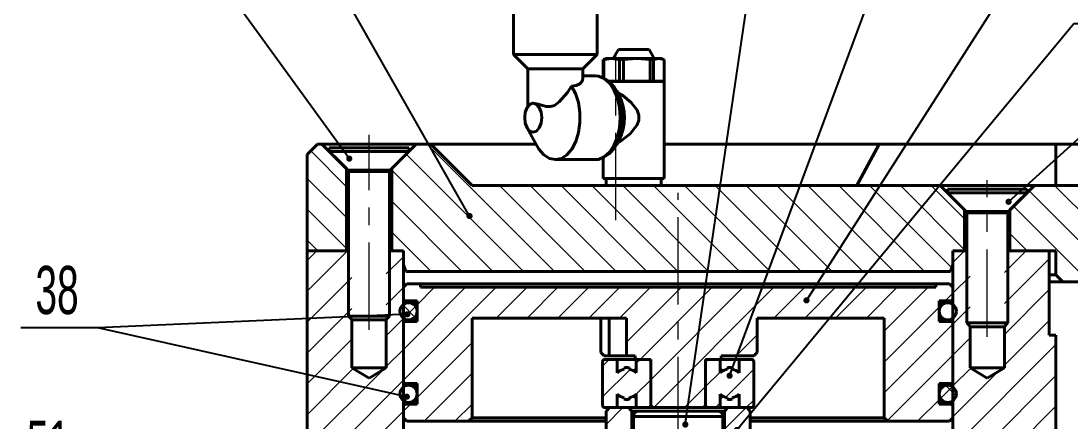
# Model space of a CAD drawing. Header units: millimetres. Extents: x 0 to 1189, y 0 to 841.
# Drawn here: x 637.1 to 789.8, y 695.7 to 754 of the extents above; entities that cross this region are included whole.
import ezdxf

# ---------------------------------------------------------------- set-up
doc = ezdxf.new("R2010")
doc.units = ezdxf.units.MM
doc.linetypes.add('CENTERX2', pattern=[20.32, 12.7, -2.54, 2.54, -2.54])
doc.styles.add('SLDTEXTSTYLE1', font='TXT', dxfattribs={"width": 0.605})
doc.dimstyles.new('SLDDIMSTYLE0', dxfattribs={"dimtxt": 0, "dimasz": 0.9, "dimexe": 0, "dimexo": 0.0625, "dimgap": 0, "dimtad": 0, "dimtih": 1, "dimtoh": 1, "dimdec": 0, "dimrnd": 1e-09, "dimzin": 0, "dimdsep": 46, "dimtxsty": 'Standard', "dimblk1": 'DOT', "dimblk2": 'DOT', "dimsah": 1, "dimcen": 0.09, "dimadec": 0, "dimazin": 0, "dimtfac": 0.9, "dimtdec": 0, "dimtofl": 0, "dimtmove": 0, "dimatfit": 3, "dimldrblk": 'DOT', "dimfxl": 1, "dimfrac": 2, "dimtolj": 1, "dimtzin": 0, "dimarcsym": 0})

# ---------------------------------------------------------------- blocks, each defined once
blk = doc.blocks.new('_DOT')
at = {"color": 0, "linetype": 'ByBlock', "lineweight": -2}
blk.add_line((-0.5, 0), (-1, 0), dxfattribs=at)
at = {"color": 0, "linetype": 'ByBlock', "const_width": 0.5}
blk.add_lwpolyline([(-0.25, 0, 1), (0.25, 0, 1)], format="xyb", close=True, dxfattribs=at)

msp = doc.modelspace()

# ---------------------------------------------------------------- hatches: boundary and pattern name
at = {"linetype": 'Continuous', "lineweight": 0}
h = msp.add_hatch(dxfattribs=at)
h.set_pattern_fill('ANSI31', angle=90, style=0)
h.paths.add_polyline_path([(680.28, 736.09), (678.78, 734.59), (678.78, 720.59), (684.48, 720.59), (684.48, 732.54), (680.93, 736.09)], flags=0)
h = msp.add_hatch(dxfattribs=at)
h.set_pattern_fill('ANSI31', angle=90, style=0)
h.paths.add_polyline_path([(692.78, 718.59), (693.15, 717.59), (772.42, 717.59), (772.78, 718.59), (772.78, 720.59), (774.48, 720.59), (774.48, 726.54), (770.93, 730.09), (702.78, 730.09), (696.78, 736.09), (694.64, 736.09), (691.08, 732.54), (691.08, 720.59), (692.78, 720.59)], flags=0)
h = msp.add_hatch(dxfattribs=at)
h.set_pattern_fill('ANSI31', angle=90, style=0)
h.paths.add_polyline_path([(798.78, 736.09), (792.78, 730.09), (784.64, 730.09), (781.08, 726.54), (781.08, 720.59), (787.78, 720.59), (787.78, 717.09), (788.78, 716.09), (803.62, 716.09), (804.12, 716.59), (804.12, 735.59), (803.62, 736.09)], flags=0)
h = msp.add_hatch(dxfattribs=at)
h.set_pattern_fill('ANSI31', style=0)
h.paths.add_polyline_path([(685.28, 720.59), (678.78, 720.59), (678.78, 671.59), (677.78, 671.59), (677.78, 651.59), (697.78, 651.59), (697.78, 645.59), (709.03, 645.59), (709.03, 649.09), (705.28, 649.09), (705.28, 663.59), (704.92, 664.59), (692.78, 664.59), (692.78, 720.59), (690.28, 720.59), (690.28, 703.59), (687.78, 702.09), (685.28, 703.59)], flags=0)
h = msp.add_hatch(dxfattribs=at)
h.set_pattern_fill('ANSI31', style=0)
h.paths.add_polyline_path([(775.28, 703.59), (775.28, 720.59), (772.78, 720.59), (772.78, 684.34), (787.78, 684.34), (787.78, 708.34), (786.78, 708.34), (786.78, 720.59), (780.28, 720.59), (780.28, 703.59), (777.78, 702.09)], flags=0)
h = msp.add_hatch(dxfattribs=at)
h.set_pattern_fill('ANSI31', style=0)
h.paths.add_polyline_path([(736.48, 697.79), (736.78, 698.09), (736.78, 704.79), (739.03, 704.79), (739.03, 705.29), (743.78, 705.29), (744.28, 705.79), (744.28, 710.79), (762.78, 710.79), (762.78, 696.29), (763.28, 695.79), (772.28, 695.79), (772.78, 696.29), (772.78, 698.09), (772.58, 698.29), (770.78, 698.29), (770.78, 701.29), (772.58, 701.29), (772.78, 701.49), (772.78, 710.09), (772.58, 710.29), (770.78, 710.29), (770.78, 713.29), (772.58, 713.29), (772.78, 713.49), (772.78, 715.29), (772.28, 715.79), (770.28, 715.79), (770.28, 715.29), (695.28, 715.29), (695.28, 715.79), (693.28, 715.79), (692.78, 715.29), (692.78, 713.49), (692.98, 713.29), (694.78, 713.29), (694.78, 710.29), (692.98, 710.29), (692.78, 710.09), (692.78, 701.49), (692.98, 701.29), (694.78, 701.29), (694.78, 698.29), (692.98, 698.29), (692.78, 698.09), (692.78, 696.29), (693.28, 695.79), (702.28, 695.79), (702.78, 696.29), (702.78, 710.79), (725.28, 710.79), (725.28, 705.29), (726.53, 705.29), (726.53, 704.79), (728.78, 704.79), (728.78, 698.09), (729.08, 697.79)], flags=0)
h = msp.add_hatch(dxfattribs=at)
h.set_pattern_fill('ANSI37', style=0)
edge = h.paths.add_edge_path(flags=0)
edge.add_arc((693.53, 711.79), 1.25, 0, 360)
h = msp.add_hatch(dxfattribs=at)
h.set_pattern_fill('ANSI37', style=0)
edge = h.paths.add_edge_path(flags=0)
edge.add_arc((772.03, 711.79), 1.25, 0, 360)
h = msp.add_hatch(dxfattribs=at)
h.set_pattern_fill('ANSI31', style=0)
edge = h.paths.add_edge_path(flags=0)
edge.add_line((728.48, 704.79), (726.68, 704.79))
edge.add_line((726.68, 704.79), (726.68, 702.86))
edge.add_arc((725.28, 701.29), 2.1, 48.1897, 80.4059)
edge.add_line((725.63, 703.36), (725.63, 703.58))
edge.add_arc((725.28, 701.29), 2.31, 81.2853, 98.7147)
edge.add_line((724.93, 703.58), (724.93, 703.36))
edge.add_arc((725.28, 701.29), 2.1, 99.5941, 131.8103)
edge.add_line((723.88, 702.86), (723.88, 704.79))
edge.add_line((723.88, 704.79), (722.08, 704.79))
edge.add_arc((722.08, 704.49), 0.3, 90, 180)
edge.add_line((721.78, 704.49), (721.78, 698.09))
edge.add_arc((722.08, 698.09), 0.3, 180, 270)
edge.add_line((722.08, 697.79), (723.88, 697.79))
edge.add_line((723.88, 697.79), (723.88, 699.73))
edge.add_arc((725.28, 701.29), 2.1, 228.1897, 260.4059)
edge.add_line((724.93, 699.22), (724.93, 699.01))
edge.add_arc((725.28, 701.29), 2.31, 261.2853, 278.7147)
edge.add_line((725.63, 699.01), (725.63, 699.22))
edge.add_arc((725.28, 701.29), 2.1, 279.5941, 311.8103)
edge.add_line((726.68, 699.73), (726.68, 697.79))
edge.add_line((726.68, 697.79), (728.48, 697.79))
edge.add_arc((728.48, 698.09), 0.3, 270, 360)
edge.add_line((728.78, 698.09), (728.78, 704.49))
edge.add_arc((728.48, 704.49), 0.3, 360, 450)
h = msp.add_hatch(dxfattribs=at)
h.set_pattern_fill('ANSI31', style=0)
edge = h.paths.add_edge_path(flags=0)
edge.add_line((738.88, 702.86), (738.88, 704.79))
edge.add_line((738.88, 704.79), (737.08, 704.79))
edge.add_arc((737.08, 704.49), 0.3, 90, 180)
edge.add_line((736.78, 704.49), (736.78, 698.09))
edge.add_arc((737.08, 698.09), 0.3, 180, 270)
edge.add_line((737.08, 697.79), (738.88, 697.79))
edge.add_line((738.88, 697.79), (738.88, 699.73))
edge.add_arc((740.28, 701.29), 2.1, 228.1897, 260.4059)
edge.add_line((739.93, 699.22), (739.93, 699.01))
edge.add_arc((740.28, 701.29), 2.31, 261.2853, 278.7147)
edge.add_line((740.63, 699.01), (740.63, 699.22))
edge.add_arc((740.28, 701.29), 2.1, 279.5941, 311.8103)
edge.add_line((741.68, 699.73), (741.68, 697.79))
edge.add_line((741.68, 697.79), (743.48, 697.79))
edge.add_arc((743.48, 698.09), 0.3, 270, 360)
edge.add_line((743.78, 698.09), (743.78, 704.49))
edge.add_arc((743.48, 704.49), 0.3, 360, 450)
edge.add_line((743.48, 704.79), (741.68, 704.79))
edge.add_line((741.68, 704.79), (741.68, 702.86))
edge.add_arc((740.28, 701.29), 2.1, 48.1897, 80.4059)
edge.add_line((740.63, 703.36), (740.63, 703.58))
edge.add_arc((740.28, 701.29), 2.31, 81.2853, 98.7147)
edge.add_line((739.93, 703.58), (739.93, 703.36))
edge.add_arc((740.28, 701.29), 2.1, 99.5941, 131.8103)
h = msp.add_hatch(dxfattribs=at)
h.set_pattern_fill('ANSI37', style=0)
edge = h.paths.add_edge_path(flags=0)
edge.add_arc((693.53, 699.79), 1.25, 0, 360)
h = msp.add_hatch(dxfattribs=at)
h.set_pattern_fill('ANSI37', style=0)
edge = h.paths.add_edge_path(flags=0)
edge.add_arc((772.03, 699.79), 1.25, 0, 360)
h = msp.add_hatch(dxfattribs=at)
h.set_pattern_fill('ANSI31', style=0)
h.paths.add_polyline_path([(726.03, 697.29), (725.53, 697.79), (722.78, 697.79), (722.28, 697.29), (722.28, 687.79), (721.28, 687.79), (721.28, 673.29), (721.78, 672.79), (726.78, 672.79), (726.78, 684.79), (728.53, 684.79), (728.53, 689.29), (726.03, 689.29)], flags=0)
h = msp.add_hatch(dxfattribs=at)
h.set_pattern_fill('ANSI31', style=0)
h.paths.add_polyline_path([(740.03, 697.79), (739.53, 697.29), (739.53, 689.29), (737.03, 689.29), (737.03, 684.79), (738.78, 684.79), (738.78, 672.79), (743.78, 672.79), (744.28, 673.29), (744.28, 687.79), (743.28, 687.79), (743.28, 697.29), (742.78, 697.79)], flags=0)

# ---------------------------------------------------------------- linework, layer by layer
at = {"color": 7, "linetype": 'Continuous', "lineweight": 40}
for p, q in [((708.81, 756.39), (708.81, 749.15)), ((721.01, 749.15), (721.01, 756.39)), ((724.09, 749.85), (723.33, 748.53)), ((724.09, 749.85), (728.54, 749.85)), ((729.3, 748.53), (728.54, 749.85)), ((708.81, 749.15), (710.9, 747.06)), ((708.81, 749.15), (721.01, 749.15)), ((718.91, 747.06), (721.01, 749.15)), ((721.94, 748.42), (721.87, 748.41)), ((721.87, 748.41), (721.94, 748.41)), ((721.87, 748.41), (721.87, 745.74)), ((722.31, 748.53), (721.94, 748.43)), ((721.94, 748.41), (723.09, 748.53)), ((721.94, 745.7), (721.94, 748.41)), ((722.31, 748.53), (723.09, 748.53)), ((723.09, 748.53), (726.75, 748.53)), ((724.24, 748.41), (724.81, 748.41)), ((724.24, 748.41), (724.24, 745.24)), ((724.81, 748.41), (726.75, 748.53)), ((724.81, 745.24), (724.81, 748.41)), ((726.75, 748.53), (728.69, 748.41)), ((726.75, 748.53), (729.98, 748.53)), ((728.69, 748.41), (728.69, 745.24)), ((728.69, 748.41), (729.19, 748.41)), ((729.19, 748.41), (729.98, 748.53)), ((729.19, 745.24), (729.19, 748.41)), ((729.98, 748.53), (730.76, 748.41)), ((729.98, 748.53), (730.31, 748.53)), ((730.69, 748.43), (730.31, 748.53)), ((730.76, 748.41), (730.76, 745.24)), ((710.9, 747.06), (710.9, 741.62)), ((710.9, 747.06), (718.91, 747.06)), ((718.91, 745.55), (718.91, 747.06)), ((720.73, 746.05), (718.91, 746.05)), ((722.7, 745.24), (723.09, 745.24)), ((722.74, 745.2), (730.76, 745.2)), ((723.09, 745.24), (724.24, 745.24)), ((724.24, 745.24), (724.81, 745.24)), ((724.81, 745.24), (726.75, 745.24)), ((726.75, 745.24), (728.69, 745.24)), ((728.69, 745.24), (729.19, 745.24)), ((729.19, 745.24), (729.98, 745.24)), ((729.98, 745.24), (730.76, 745.24)), ((730.31, 745.2), (730.31, 745.24)), ((730.76, 731.08), (730.76, 745.2)), ((724.21, 743.16), (723.82, 743.88)), ((710.96, 741.71), (710.77, 741.37)), ((710.77, 738.52), (712.26, 735.8)), ((680.28, 736.09), (678.78, 734.59)), ((680.93, 736.09), (680.28, 736.09)), ((680.93, 736.09), (684.48, 732.54)), ((694.64, 736.09), (680.93, 736.09)), ((691.08, 732.54), (694.64, 736.09)), ((696.78, 736.09), (694.64, 736.09)), ((702.78, 730.09), (696.78, 736.09)), ((696.78, 736.09), (712.1, 736.09)), ((723.82, 736.01), (724.21, 736.73)), ((730.76, 736.09), (762.02, 736.09)), ((762.02, 736.09), (758.77, 730.09)), ((762.02, 736.09), (787.78, 736.09)), ((787.78, 730.09), (787.78, 736.09)), ((787.78, 736.09), (798.78, 736.09)), ((678.78, 720.59), (678.78, 734.59)), ((682, 735.54), (682, 735.02)), ((682, 735.54), (693.57, 735.54)), ((682, 735.02), (684.7, 732.32)), ((682, 735.02), (693.57, 735.02)), ((690.87, 732.32), (693.57, 735.02)), ((693.57, 735.02), (693.57, 735.54)), ((714.91, 733.85), (720.73, 733.85)), ((721.86, 734.15), (721.86, 731.08)), ((684.48, 732.54), (684.48, 720.59)), ((684.78, 732.11), (684.78, 711.09)), ((690.78, 711.09), (690.78, 732.11)), ((691.08, 720.59), (691.08, 732.54)), ((770.93, 730.09), (702.78, 730.09)), ((721.86, 731.08), (730.76, 731.08)), ((722.31, 731.08), (722.31, 730.09)), ((730.32, 730.09), (730.32, 731.08)), ((770.93, 730.09), (774.48, 726.54)), ((784.64, 730.09), (770.93, 730.09)), ((781.08, 726.54), (784.64, 730.09)), ((792.78, 730.09), (784.64, 730.09)), ((772, 729.54), (772, 729.02)), ((772, 729.54), (783.57, 729.54)), ((772, 729.02), (774.7, 726.32)), ((772, 729.02), (783.57, 729.02)), ((780.87, 726.32), (783.57, 729.02)), ((783.57, 729.02), (783.57, 729.54)), ((774.48, 726.54), (774.48, 720.59)), ((774.78, 726.11), (774.78, 710.09)), ((780.78, 710.09), (780.78, 726.11)), ((781.08, 720.59), (781.08, 726.54)), ((678.78, 720.59), (684.48, 720.59)), ((678.78, 671.59), (678.78, 720.59)), ((684.78, 720.59), (678.78, 720.59)), ((692.78, 720.59), (690.78, 720.59)), ((691.08, 720.59), (692.78, 720.59)), ((692.78, 718.59), (692.78, 720.59)), ((692.78, 720.59), (692.78, 664.59)), ((772.78, 720.59), (772.78, 718.59)), ((772.78, 720.59), (774.48, 720.59)), ((772.78, 684.34), (772.78, 720.59)), ((774.78, 720.59), (772.78, 720.59)), ((786.78, 720.59), (780.78, 720.59)), ((781.08, 720.59), (787.78, 720.59)), ((786.78, 720.59), (786.78, 708.34)), ((787.78, 717.09), (787.78, 720.59)), ((692.78, 718.59), (693.15, 717.59)), ((772.42, 717.59), (772.78, 718.59)), ((693.15, 717.59), (772.42, 717.59)), ((786.78, 717.09), (787.78, 717.09)), ((787.78, 717.09), (788.78, 716.09)), ((693.28, 715.79), (692.78, 715.29)), ((692.78, 713.49), (692.78, 715.29)), ((693.28, 715.79), (695.28, 715.79)), ((695.28, 715.79), (695.28, 715.29)), ((770.28, 715.79), (695.28, 715.79)), ((770.28, 715.29), (695.28, 715.29)), ((770.28, 715.29), (770.28, 715.79)), ((770.28, 715.79), (772.28, 715.79)), ((772.78, 715.29), (772.28, 715.79)), ((772.78, 715.29), (772.78, 713.49)), ((788.78, 716.09), (786.78, 716.09)), ((788.78, 716.09), (803.62, 716.09)), ((692.78, 713.49), (692.98, 713.29)), ((694.78, 713.29), (692.98, 713.29)), ((694.78, 710.29), (694.78, 713.29)), ((772.58, 713.29), (770.78, 713.29)), ((770.78, 713.29), (770.78, 710.29)), ((772.58, 713.29), (772.78, 713.49)), ((694.78, 713.04), (693.53, 713.04)), ((772.03, 713.04), (770.78, 713.04)), ((684.78, 711.09), (685.34, 710.54)), ((684.78, 711.09), (690.78, 711.09)), ((685.28, 710.59), (685.28, 703.59)), ((685.34, 710.54), (690.23, 710.54)), ((690.23, 710.54), (690.78, 711.09)), ((690.28, 703.59), (690.28, 710.59)), ((692.98, 710.29), (692.78, 710.09)), ((692.78, 701.49), (692.78, 710.09)), ((692.98, 710.29), (694.78, 710.29)), ((693.53, 710.54), (694.78, 710.54)), ((702.78, 710.79), (725.28, 710.79)), ((702.78, 710.79), (702.78, 696.29)), ((721.51, 710.79), (721.51, 705.79)), ((722.74, 710.79), (722.74, 705.29)), ((725.28, 705.29), (725.28, 710.79)), ((744.28, 710.79), (762.78, 710.79)), ((744.28, 705.79), (744.28, 710.79)), ((762.78, 696.29), (762.78, 710.79)), ((770.78, 710.54), (772.03, 710.54)), ((770.78, 710.29), (772.58, 710.29)), ((772.78, 710.09), (772.58, 710.29)), ((772.78, 710.09), (772.78, 701.49)), ((774.78, 710.09), (775.34, 709.54)), ((774.78, 710.09), (780.78, 710.09)), ((780.23, 709.54), (780.78, 710.09)), ((775.28, 709.59), (775.28, 703.59)), ((775.34, 709.54), (780.23, 709.54)), ((780.28, 703.59), (780.28, 709.59)), ((787.78, 708.34), (786.78, 708.34)), ((787.78, 684.34), (787.78, 708.34)), ((743.78, 705.29), (744.28, 705.79)), ((721.78, 704.49), (721.78, 698.09)), ((722.03, 705.29), (722.74, 705.29)), ((723.88, 704.79), (722.08, 704.79)), ((722.74, 705.29), (725.28, 705.29)), ((726.53, 704.79), (723.88, 704.79)), ((723.88, 702.86), (723.88, 704.79)), ((725.28, 705.29), (726.53, 705.29)), ((726.53, 704.79), (726.53, 705.29)), ((726.53, 704.79), (728.78, 704.79)), ((726.68, 704.79), (726.68, 702.86)), ((728.48, 704.79), (726.68, 704.79)), ((728.78, 698.09), (728.78, 704.79)), ((728.78, 698.09), (728.78, 704.49)), ((736.78, 704.79), (739.03, 704.79)), ((736.78, 704.79), (736.78, 698.09)), ((736.78, 704.49), (736.78, 698.09)), ((738.88, 704.79), (737.08, 704.79)), ((738.88, 702.86), (738.88, 704.79)), ((739.03, 705.29), (743.78, 705.29)), ((739.03, 705.29), (739.03, 704.79)), ((741.68, 704.79), (739.03, 704.79)), ((741.68, 704.79), (741.68, 702.86)), ((743.48, 704.79), (741.68, 704.79)), ((743.78, 698.09), (743.78, 704.49)), ((685.28, 703.59), (687.78, 702.09)), ((690.28, 703.59), (685.28, 703.59)), ((687.78, 702.09), (690.28, 703.59)), ((724.93, 703.58), (724.93, 703.36)), ((725.63, 703.36), (725.63, 703.58)), ((726.68, 703.42), (726.35, 703.12)), ((739.93, 703.58), (739.93, 703.36)), ((740.63, 703.36), (740.63, 703.58)), ((775.28, 703.59), (777.78, 702.09)), ((780.28, 703.59), (775.28, 703.59)), ((777.78, 702.09), (780.28, 703.59)), ((692.78, 701.49), (692.98, 701.29)), ((694.78, 701.29), (692.98, 701.29)), ((694.78, 701.04), (693.53, 701.04)), ((694.78, 698.29), (694.78, 701.29)), ((772.58, 701.29), (770.78, 701.29)), ((770.78, 701.29), (770.78, 698.29)), ((772.03, 701.04), (770.78, 701.04)), ((772.58, 701.29), (772.78, 701.49)), ((723.88, 697.79), (723.88, 699.73)), ((726.68, 699.73), (726.68, 697.79)), ((738.88, 697.79), (738.88, 699.73)), ((741.68, 699.73), (741.68, 697.79)), ((692.98, 698.29), (692.78, 698.09)), ((692.78, 696.29), (692.78, 698.09)), ((692.98, 698.29), (694.78, 698.29)), ((693.53, 698.54), (694.78, 698.54)), ((724.93, 699.22), (724.93, 699.01)), ((725.63, 699.01), (725.63, 699.22)), ((728.78, 698.09), (729.08, 697.79)), ((736.48, 697.79), (736.78, 698.09)), ((739.93, 699.22), (739.93, 699.01)), ((740.63, 699.01), (740.63, 699.22)), ((770.78, 698.54), (772.03, 698.54)), ((770.78, 698.29), (772.58, 698.29)), ((772.78, 698.09), (772.58, 698.29)), ((772.78, 698.09), (772.78, 696.29)), ((722.08, 697.79), (723.88, 697.79)), ((722.78, 697.79), (722.28, 697.29)), ((722.28, 697.29), (722.28, 687.79)), ((725.53, 697.79), (722.78, 697.79)), ((726.03, 697.29), (725.53, 697.79)), ((725.53, 697.79), (726.68, 697.79)), ((726.03, 689.29), (726.03, 697.29)), ((726.03, 697.29), (727.08, 697.29)), ((726.28, 696.49), (726.28, 689.29)), ((726.68, 697.79), (728.48, 697.79)), ((727.08, 697.29), (738.48, 697.29)), ((729.08, 697.79), (728.48, 697.79)), ((729.08, 697.79), (736.48, 697.79)), ((737.08, 697.79), (736.48, 697.79)), ((737.08, 697.79), (738.88, 697.79)), ((738.48, 697.29), (739.53, 697.29)), ((738.88, 697.79), (740.03, 697.79)), ((739.28, 689.29), (739.28, 696.49)), ((740.03, 697.79), (739.53, 697.29)), ((739.53, 697.29), (739.53, 689.29)), ((742.78, 697.79), (740.03, 697.79)), ((741.68, 697.79), (743.48, 697.79)), ((743.28, 697.29), (742.78, 697.79)), ((743.28, 687.79), (743.28, 697.29)), ((692.78, 696.29), (693.28, 695.79)), ((693.28, 695.79), (702.28, 695.79)), ((702.28, 695.79), (702.78, 696.29)), ((722.28, 695.79), (702.28, 695.79)), ((702.78, 696.29), (722.28, 696.29)), ((743.28, 696.29), (762.78, 696.29)), ((763.28, 695.79), (743.28, 695.79)), ((762.78, 696.29), (763.28, 695.79)), ((763.28, 695.79), (772.28, 695.79)), ((772.28, 695.79), (772.78, 696.29))]:
    msp.add_line(p, q, dxfattribs=at)
at = {"color": 7, "linetype": 'CENTERX2', "lineweight": 0}
for p, q in [((723.73, 725.04), (723.73, 749.29)), ((687.78, 709.09), (687.78, 737.44)), ((777.78, 708.09), (777.78, 730.84)), ((732.78, 347.02), (732.78, 729.01))]:
    msp.add_line(p, q, dxfattribs=at)
at = {"color": 8, "linetype": 'Continuous', "lineweight": 40}
for p, q in [((684.7, 732.32), (690.87, 732.32)), ((690.78, 732.11), (684.78, 732.11)), ((774.7, 726.32), (780.87, 726.32)), ((780.78, 726.11), (774.78, 726.11)), ((739.28, 696.49), (726.28, 696.49))]:
    msp.add_line(p, q, dxfattribs=at)
at = {"color": 7, "linetype": 'Continuous', "lineweight": 40, "flags": 128}
for points in [[(723.09, 748.53), (724.11, 748.43), (724.24, 748.41)], [(717.28, 744.55), (717.92, 744.63), (718.48, 744.89), (718.85, 745.32), (718.85, 745.55)], [(720.73, 746.05), (721.17, 746), (722.01, 745.65), (722.78, 744.97), (723.43, 743.99), (723.93, 742.78), (724.24, 741.41), (724.34, 739.95), (724.24, 738.49), (723.93, 737.11), (723.43, 735.9), (722.78, 734.93), (722.01, 734.24), (721.17, 733.89), (720.73, 733.85)], [(722.13, 745.57), (722.76, 745.19), (723.49, 744.41), (724.08, 743.35), (724.49, 742.08), (724.7, 740.67), (724.7, 739.22), (724.49, 737.81), (724.08, 736.54), (723.49, 735.48), (722.76, 734.7), (722.13, 734.32)], [(711.68, 742.04), (712.41, 741.92), (713.59, 741.59), (714.18, 741.56), (714.77, 741.74), (715.46, 742.23), (716.67, 743.63), (717.28, 744.55)], [(717.28, 744.55), (717.86, 743.45), (718.27, 742.15), (718.49, 740.72), (718.49, 739.24), (718.29, 737.81), (717.89, 736.5), (717.31, 735.39), (716.59, 734.55), (715.78, 734.02), (714.91, 733.85), (714.04, 734.02), (713.22, 734.55), (712.51, 735.39), (712.26, 735.8)], [(724, 736.34), (724.54, 736.63), (725.8, 737.62), (726.83, 738.92), (727.08, 739.58), (727.08, 740.29), (726.81, 741.02), (725.92, 742.15), (724.72, 743.15), (724, 743.55)], [(711.68, 742.04), (712.16, 741.88), (712.56, 741.43), (712.83, 740.75), (712.92, 739.95), (712.83, 739.14), (712.56, 738.46), (712.16, 738.01), (711.68, 737.85), (711.21, 738.01), (710.8, 738.46), (710.53, 739.14), (710.44, 739.95), (710.53, 740.75), (710.8, 741.43), (711.21, 741.88), (711.68, 742.04)], [(710.98, 741.7), (711.08, 741.85), (711.65, 742.04), (711.68, 742.04)], [(721.51, 705.79), (721.98, 705.34), (722.03, 705.29)], [(725.63, 703.58), (725.64, 703.56), (725.69, 703.39)], [(739.26, 703.07), (739.23, 703.12), (738.88, 703.41)], [(739.87, 703.35), (739.92, 703.53), (739.93, 703.58)], [(726.33, 699.52), (726.52, 699.27), (726.68, 699.19)], [(738.88, 699.19), (739.08, 699.3), (739.22, 699.49)], [(725.7, 699.24), (725.68, 699.16), (725.63, 699.01), (725.63, 699.01)], [(739.93, 699.01), (739.91, 699.1), (739.87, 699.25)]]:
    msp.add_lwpolyline(points, dxfattribs=at)
at = {"color": 7, "linetype": 'Continuous', "lineweight": 40}
for centre in [(693.53, 711.79), (772.03, 711.79), (693.53, 699.79), (772.03, 699.79)]:
    msp.add_circle(centre, 1.25, dxfattribs=at)
for centre, radius, start, end in [((717.92, 739.95), 7.06, 332.9309, 27.0691), ((684.48, 732.11), 0.3, 0, 45), ((691.08, 732.11), 0.3, 135, 180), ((774.48, 726.11), 0.3, 0, 45), ((781.08, 726.11), 0.3, 135, 180), ((722.08, 704.49), 0.3, 90, 180), ((728.48, 704.49), 0.3, 360, 90), ((737.08, 704.49), 0.3, 90, 180), ((743.48, 704.49), 0.3, 360, 90), ((725.28, 701.29), 2.1, 99.5941, 131.8103), ((725.28, 701.29), 2.31, 81.2853, 98.7147), ((725.28, 701.29), 2.1, 48.1897, 80.4059), ((740.28, 701.29), 2.1, 99.5941, 131.8103), ((740.28, 701.29), 2.31, 81.2853, 98.7147), ((740.28, 701.29), 2.1, 48.1897, 80.4059), ((725.28, 701.29), 2.1, 228.1897, 260.4059), ((725.28, 701.29), 2.1, 279.5941, 311.8103), ((740.28, 701.29), 2.1, 228.1897, 260.4059), ((740.28, 701.29), 2.1, 279.5941, 311.8103), ((722.08, 698.09), 0.3, 180, 270), ((725.28, 701.29), 2.31, 261.2853, 278.7147), ((728.48, 698.09), 0.3, 270, 0), ((737.08, 698.09), 0.3, 180, 270), ((740.28, 701.29), 2.31, 261.2853, 278.7147), ((743.48, 698.09), 0.3, 270, 0), ((727.08, 696.49), 0.8, 90, 180), ((738.48, 696.49), 0.8, 0, 90)]:
    msp.add_arc(centre, radius, start, end, dxfattribs=at)

# ---------------------------------------------------------------- texts
at = {"color": 7, "linetype": 'Continuous', "lineweight": 0, "char_height": 7, "attachment_point": 2, "style": 'SLDTEXTSTYLE1'}
for s, insert in [('38', (642.37, 718.39)), ('51', (641.11, 695.9))]:
    msp.add_mtext(s, dxfattribs=dict(at, insert=insert))

# ---------------------------------------------------------------- leaders
at = {"color": 7, "linetype": 'Continuous', "lineweight": 0}
for points in [[(733.82, 695.32), (746.48, 781.42), (757.68, 781.42)], [(740.27, 702.42), (769.58, 781.42), (780.77, 781.42)], [(751.46, 713.38), (794.89, 781.22), (800.74, 781.22)], [(684.91, 733.99), (653.15, 777.75), (641.96, 777.75)], [(702.41, 725.64), (672.8, 777.75), (666.95, 777.75)], [(741.34, 694.53), (790.4, 753.66), (796.24, 753.66)], [(780.88, 727.72), (809.28, 753.47), (820.48, 753.47)], [(693.36, 711.36), (648.31, 709.37), (637.12, 709.37)], [(693.28, 699.37), (648.31, 709.37), (637.12, 709.37)]]:
    msp.add_leader(points, dimstyle='SLDDIMSTYLE0', dxfattribs=at)

doc.saveas('drawing.dxf')
